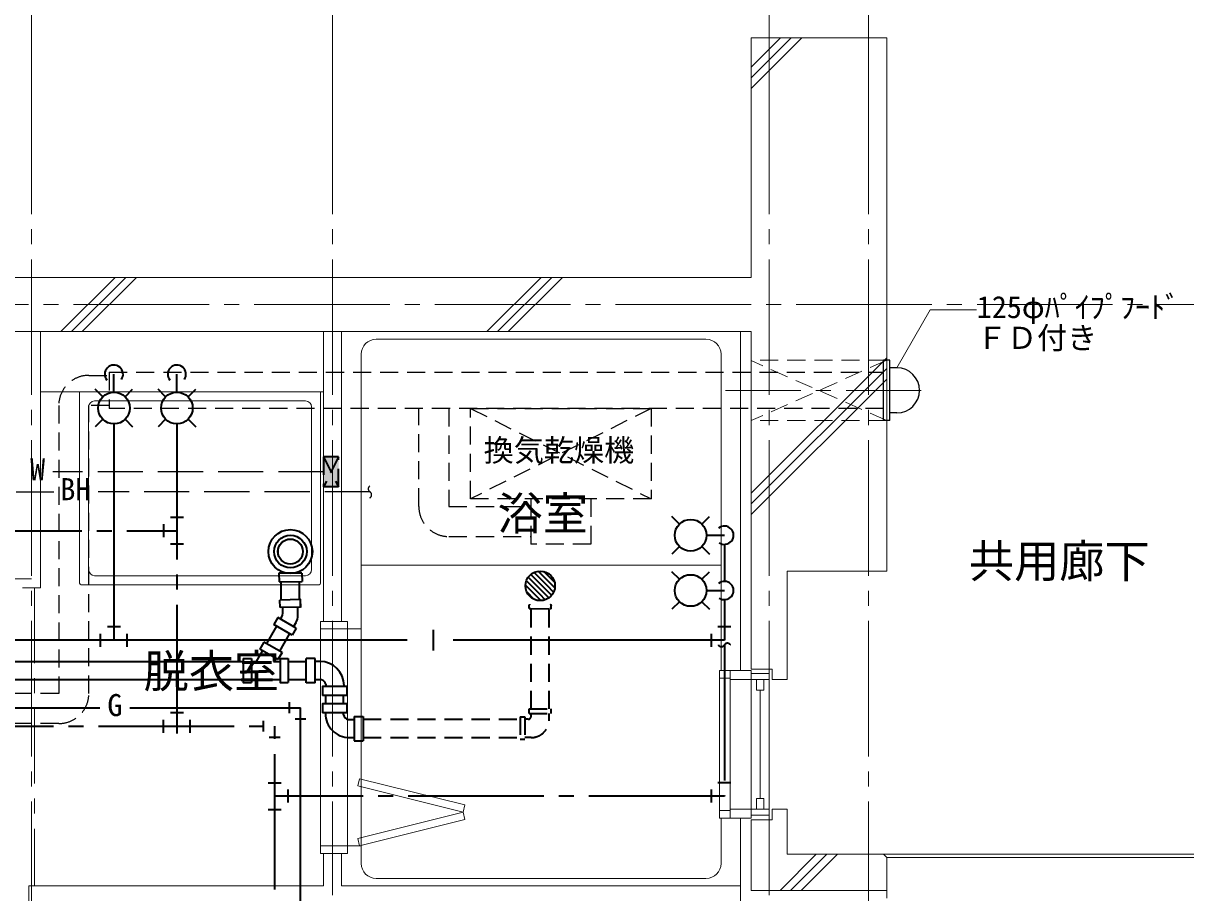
# Model space of a CAD drawing. Units: millimetres at full size, sheet at 1:50; details may follow other scales. Extents: x -9674 to 9699, y -6794 to 6791.
# Drawn here: x 3845 to 7705, y 1917 to 4803 of the extents above; entities that cross this region are included whole.
import ezdxf
from ezdxf.enums import TextEntityAlignment as Align

# ---------------------------------------------------------------- set-up
doc = ezdxf.new("R2010")
doc.units = ezdxf.units.MM
doc.header["$LTSCALE"] = 50
for name, pattern in [('CHAIN1', [8, 5, -1, 1, -1]), ('CHAIN2', [12, 9, -1, 1, -1]), ('DASHED1', [1.8, 1.2, -0.6]), ('DASHED3', [4, 3, -1])]:
    doc.linetypes.add(name, pattern=pattern)
for name, color, linetype, lineweight in [('1-0_芯', 134, 'CHAIN2', 9), ('1-1_躯体', 134, 'Continuous', 9), ('1-2_間仕切', 134, 'Continuous', 9), ('1-3_建具', 134, 'Continuous', 9), ('1-5_設備', 134, 'Continuous', 9), ('1-6_ﾊﾞﾙｺﾆｰ・階段', 134, 'Continuous', 9), ('1-7_その他', 134, 'DASHED1', 9), ('1-8_ハッチ', 134, 'Continuous', 9), ('1-B_寸法', 134, 'Continuous', 9), ('1-D_記号', 134, 'CHAIN1', 9), ('2-0_芯', 3, 'Continuous', 35), ('2-2', 5, 'DASHED3', 25), ('2-3_建具', 4, 'Continuous', 35), ('2-7_その他', 2, 'Continuous', 25), ('2-9_金物', 1, 'CHAIN2', 35), ('2-A_文字', 6, 'Continuous', 35), ('2-C', 2, 'DASHED1', 25)]:
    doc.layers.add(name, color=color, linetype=linetype, lineweight=lineweight)
doc.layers.add('1-A_文字', color=134, linetype='Continuous')
doc.styles.add('ＭＳ ゴシック', font='')
doc.styles.get('ＭＳ ゴシック').set_extended_font_data('MS Gothic')

msp = doc.modelspace()

# ---------------------------------------------------------------- linework, layer by layer
at = {"layer": '1-0_芯'}
for p, q in [((3872.31, 4619.65), (3872.31, 1479.65)), ((4872.31, 4619.65), (4872.31, 1909.65)), ((6322.31, 4619.65), (6322.31, 1909.65)), ((6652.31, 4619.65), (6652.31, -4230.35)), ((-8587.69, 3869.65), (8317.31, 3869.65)), ((2430.81, 2959.65), (3872.31, 2959.65))]:
    msp.add_line(p, q, dxfattribs=at)
at = {"layer": '1-1_躯体'}
for p, q in [((6262.31, 4754.65), (6712.31, 4754.65)), ((6262.31, 4754.65), (6262.31, 3959.65)), ((6712.31, 4754.65), (6712.31, 2984.65)), ((2212.31, 3959.65), (6262.31, 3959.65)), ((2212.31, 3779.65), (6262.31, 3779.65)), ((6262.31, 3779.65), (6262.31, 2659.65)), ((6382.31, 2984.65), (6712.31, 2984.65)), ((6382.31, 2984.65), (6382.31, 2624.65)), ((6332.31, 2659.65), (6262.31, 2659.65)), ((6702.31, 2044.65), (6382.31, 2044.65)), ((6702.31, 2044.65), (6712.31, 2034.65)), ((6712.31, 2034.65), (6712.31, 1899.65)), ((6712.31, 1924.65), (6262.31, 1924.65))]:
    msp.add_line(p, q, dxfattribs=at)
for points in [[(6332.31, 2659.65), (6332.31, 2624.65), (6382.31, 2624.65)], [(6332.31, 2159.65), (6332.31, 2194.65), (6382.31, 2194.65), (6382.31, 2044.65)], [(6332.31, 2159.65), (6262.31, 2159.65), (6262.31, 1924.65)]]:
    msp.add_lwpolyline(points, dxfattribs=at)
at = {"layer": '1-2_間仕切'}
for p, q in [((3902.31, 3779.65), (3902.31, 2929.65)), ((4842.31, 3779.65), (4842.31, 2817.65)), ((4902.31, 3779.65), (4902.31, 2817.65)), ((3842.31, 2929.65), (3902.31, 2929.65)), ((4842.31, 2047.65), (4842.31, 1939.65)), ((4902.31, 2047.65), (4902.31, 1939.65)), ((3863.31, 1509.65), (3863.31, 1939.65)), ((4842.31, 1939.65), (3863.31, 1939.65)), ((6227.31, 1939.65), (4902.31, 1939.65))]:
    msp.add_line(p, q, dxfattribs=at)
at = {"layer": '1-3_建具'}
for p, q in [((4832.31, 2817.65), (4832.31, 2792.65)), ((4832.31, 2817.65), (4922.31, 2817.65)), ((4832.31, 2792.65), (4832.31, 2072.65)), ((4922.31, 2792.65), (4832.31, 2792.65)), ((4922.31, 2817.65), (4922.31, 2792.65)), ((4922.31, 2792.65), (4922.31, 2072.65)), ((6157.31, 2654.65), (6262.31, 2654.65)), ((6157.31, 2654.65), (6157.31, 2629.65)), ((6157.31, 2629.65), (6192.31, 2629.65)), ((6157.31, 2189.65), (6157.31, 2629.65)), ((6192.31, 2654.65), (6192.31, 2624.65)), ((6262.31, 2654.65), (6262.31, 2624.65)), ((6322.31, 2644.65), (6262.31, 2644.65)), ((6322.31, 2644.65), (6322.31, 2609.65)), ((6192.31, 2624.65), (6262.31, 2624.65)), ((6192.31, 2624.65), (6192.31, 2194.65)), ((6262.31, 2609.65), (6262.31, 2209.65)), ((6280.31, 2589.65), (6280.31, 2624.65)), ((6280.31, 2589.65), (6304.31, 2589.65)), ((6292.31, 2589.65), (6292.31, 2229.65)), ((6304.31, 2589.65), (6304.31, 2624.65)), ((6322.31, 2609.65), (6322.31, 2209.65)), ((4956.25, 2271.53), (4962.31, 2295.78)), ((5305.5, 2184.22), (4956.25, 2271.53)), ((5305.5, 2184.22), (5311.56, 2208.47)), ((6280.31, 2229.65), (6304.31, 2229.65)), ((6280.31, 2229.65), (6280.31, 2194.65)), ((6304.31, 2229.65), (6304.31, 2194.65)), ((6322.31, 2174.65), (6322.31, 2209.65)), ((5305.5, 2184.22), (4956.25, 2096.91)), ((5305.5, 2184.22), (5311.56, 2159.97)), ((6157.31, 2164.65), (6262.31, 2164.65)), ((6192.31, 2164.65), (6192.31, 2194.65)), ((6192.31, 2194.65), (6262.31, 2194.65)), ((6262.31, 2164.65), (6262.31, 2194.65)), ((6322.31, 2174.65), (6262.31, 2174.65)), ((4956.25, 2096.91), (4962.31, 2072.65)), ((4832.31, 2072.65), (4832.31, 2047.65)), ((4832.31, 2072.65), (4922.31, 2072.65)), ((4922.31, 2047.65), (4832.31, 2047.65)), ((4922.31, 2072.65), (4922.31, 2047.65))]:
    msp.add_line(p, q, dxfattribs=at)
for points in [[(6262.31, 2609.65), (6262.31, 2624.65), (6322.31, 2624.65)], [(6262.31, 2209.65), (6262.31, 2194.65), (6322.31, 2194.65)], [(6157.31, 2164.65), (6157.31, 2189.65), (6192.31, 2189.65)]]:
    msp.add_lwpolyline(points, dxfattribs=at)
at = {"layer": '1-5_設備'}
for p, q in [((6112.31, 3754.65), (5017.31, 3754.65)), ((4967.31, 2014.65), (4967.31, 3704.65)), ((6162.31, 3704.65), (6162.31, 2654.65)), ((4842.31, 3579.65), (3902.31, 3579.65)), ((4032.31, 2944.65), (4032.31, 3579.65)), ((4832.31, 3579.65), (4832.31, 2944.65)), ((4062.31, 2989.65), (4062.31, 3529.65)), ((4782.31, 3549.65), (4082.31, 3549.65)), ((4802.31, 3529.65), (4802.31, 2989.65)), ((4967.31, 3004.65), (6162.31, 3004.65)), ((4827.31, 2939.65), (4037.31, 2939.65)), ((4782.31, 2969.65), (4082.31, 2969.65)), ((4922.31, 2792.65), (4967.31, 2792.65)), ((4962.31, 2295.78), (5311.56, 2208.47)), ((6162.31, 2164.65), (6162.31, 2014.65)), ((4962.31, 2072.65), (5311.56, 2159.97)), ((4922.31, 2072.65), (4967.31, 2072.65)), ((5017.31, 1964.65), (6112.31, 1964.65))]:
    msp.add_line(p, q, dxfattribs=at)
msp.add_circle((4732.31, 3049.65), 40, dxfattribs=at)
for centre, radius, start, end in [((5017.31, 3704.65), 50, 90, 180), ((6112.31, 3704.65), 50, 0, 90), ((4082.31, 3529.65), 20, 90, 180), ((4782.31, 3529.65), 20, 0, 90), ((4082.31, 2989.65), 20, 180, 270), ((4782.31, 2989.65), 20, 270, 0), ((4037.31, 2944.65), 5, 180, 270), ((4827.31, 2944.65), 5, 270, 0), ((5017.31, 2014.65), 50, 180, 270), ((6112.31, 2014.65), 50, 270, 0)]:
    msp.add_arc(centre, radius, start, end, dxfattribs=at)
at = {"layer": '1-6_ﾊﾞﾙｺﾆｰ・階段'}
for p, q in [((6702.31, 2044.65), (7977.31, 2044.65)), ((6712.31, 2034.65), (7977.31, 2034.65))]:
    msp.add_line(p, q, dxfattribs=at)
at = {"layer": '1-7_その他'}
for p, q in [((6712.31, 3684.65), (6262.31, 3484.28)), ((6712.31, 3684.65), (6262.31, 3684.65)), ((6712.31, 3484.65), (6262.31, 3683.49)), ((6712.31, 3484.65), (6262.31, 3484.65))]:
    msp.add_line(p, q, dxfattribs=at)
at = {"layer": '1-7_その他', "linetype": 'CHAIN1'}
msp.add_line((6827.31, 3584.65), (6162.31, 3584.65), dxfattribs=at)
at = {"layer": '1-8_ハッチ'}
for p, q in [((6262.31, 4586.56), (6430.41, 4754.65)), ((6262.31, 4621.91), (6395.05, 4754.65)), ((6262.31, 4657.27), (6359.7, 4754.65)), ((3970.48, 3779.65), (4150.48, 3959.65)), ((4005.84, 3779.65), (4185.84, 3959.65)), ((4041.19, 3779.65), (4221.19, 3959.65)), ((5384.7, 3779.65), (5564.7, 3959.65)), ((5420.05, 3779.65), (5600.05, 3959.65)), ((5455.41, 3779.65), (5635.41, 3959.65)), ((6227.31, 3779.65), (6227.31, 2654.65)), ((6262.31, 3243.05), (6712.31, 3693.05)), ((6262.31, 3207.7), (6712.31, 3657.7)), ((6262.31, 3172.34), (6712.31, 3622.34)), ((6227.31, 2164.65), (6227.31, 1889.65)), ((6358.12, 1924.65), (6478.12, 2044.65)), ((6393.48, 1924.65), (6513.48, 2044.65)), ((6428.83, 1924.65), (6548.83, 2044.65))]:
    msp.add_line(p, q, dxfattribs=at)
at = {"layer": '1-B_寸法'}
for p, q in [((6652.31, 5619.65), (6652.31, 4619.65)), ((3872.31, 5369.65), (3872.31, 4619.65)), ((4872.31, 5369.65), (4872.31, 4619.65)), ((6322.31, 5369.65), (6322.31, 4619.65))]:
    msp.add_line(p, q, dxfattribs=at)
at = {"layer": '1-D_記号'}
msp.add_line((3882.81, 2929.65), (3882.81, 1939.65), dxfattribs=at)
at = {"layer": '2-0_芯'}
for p, q in [((4693.96, 2978.32), (4694.55, 2949.28)), ((4770.67, 2978.32), (4693.96, 2978.32)), ((4770.67, 2978.32), (4771.23, 2950.66)), ((5609.33, 2947.62), (5573.69, 2983.31)), ((4694.55, 2949.28), (4771.23, 2950.66)), ((4702.06, 2888.74), (4702.06, 2949.41)), ((4762.56, 2889.97), (4762.56, 2950.51)), ((5542.31, 2890.91), (5516.89, 2916.36)), ((4698.08, 2864.15), (4697.57, 2888.65)), ((4698.08, 2864.15), (4697.57, 2888.65)), ((4766.39, 2865.54), (4698.08, 2864.15)), ((4707.23, 2851.96), (4707.23, 2864.34)), ((4757.23, 2838.56), (4757.23, 2865.36)), ((4766.39, 2865.54), (4765.91, 2888.81)), ((4691.07, 2830.57), (4677.57, 2807.19)), ((4751.69, 2795.57), (4691.07, 2830.57)), ((4700.53, 2826.96), (4699.73, 2825.57)), ((4686.23, 2802.19), (4652.74, 2744.19)), ((4738.19, 2772.19), (4677.57, 2807.19)), ((4751.69, 2795.57), (4738.19, 2772.19)), ((4750.53, 2813.56), (4743.03, 2800.57)), ((4643.82, 2749.34), (4630.32, 2725.95)), ((4704.45, 2714.34), (4643.82, 2749.34)), ((4729.53, 2777.19), (4696.04, 2719.19)), ((4639.24, 2720.8), (4618.41, 2684.72)), ((4690.95, 2690.95), (4630.32, 2725.95)), ((4704.45, 2714.34), (4690.95, 2690.95)), ((3100.36, 2684.72), (4575.63, 2684.72)), ((4575.63, 2694.72), (4602.63, 2694.72)), ((4602.63, 2694.72), (4602.63, 2614.72)), ((4602.63, 2684.72), (4618.41, 2684.72)), ((4682.54, 2695.8), (4676.14, 2684.72)), ((4676.14, 2684.72), (4697.83, 2684.72)), ((4697.83, 2694.72), (4724.83, 2694.72)), ((4724.83, 2694.72), (4724.83, 2614.72)), ((4724.83, 2684.72), (4784.65, 2684.72)), ((4814.65, 2694.81), (4784.65, 2694.83)), ((4784.65, 2614.08), (4784.65, 2694.83)), ((4814.65, 2614.06), (4814.65, 2694.81)), ((4830.48, 2684.8), (4814.65, 2684.81)), ((3100.36, 2624.72), (4575.63, 2624.72)), ((4602.63, 2624.72), (4697.83, 2624.72)), ((4724.83, 2624.72), (4784.65, 2624.72)), ((4814.65, 2614.06), (4784.65, 2614.08)), ((4835.92, 2624.04), (4814.65, 2624.06)), ((4849.88, 2609.51), (4849.88, 2602.2)), ((4919.83, 2602.2), (4919.8, 2572.2)), ((4919.8, 2572.2), (4839.06, 2572.2)), ((4848.47, 2572.2), (4848.45, 2544.56)), ((4909.03, 2544.56), (4909.05, 2572.2)), ((4919.8, 2514.56), (4839.06, 2514.56)), ((4909, 2507.25), (4909.01, 2514.56)), ((4919.83, 2544.56), (4919.8, 2514.56)), ((4922.96, 2492.72), (4944.23, 2492.71)), ((4944.23, 2502.71), (4944.23, 2421.95)), ((4944.23, 2502.71), (4974.23, 2502.68)), ((4974.23, 2502.68), (4974.23, 2421.94)), ((4928.4, 2431.96), (4944.23, 2431.95)), ((4944.23, 2421.95), (4974.23, 2421.94))]:
    msp.add_line(p, q, dxfattribs=at)
at = {"layer": '2-0_芯', "linetype": 'DASHED1'}
for p, q in [((5525.32, 2860.85), (5525.43, 2871.85)), ((5525.32, 2860.85), (5531.01, 2860.19)), ((5531.01, 2860.19), (5592.61, 2859.52)), ((5531.3, 2527.3), (5531.56, 2860.6)), ((5591.82, 2527.26), (5591.98, 2859.53)), ((5598.31, 2860.06), (5592.61, 2859.52)), ((5598.31, 2860.06), (5598.43, 2871.06)), ((4910.44, 2602.2), (4910.44, 2604.76)), ((4848.44, 2514.56), (4848.44, 2512)), ((5524.69, 2512.5), (5524.7, 2527.33)), ((5524.69, 2527.3), (5598.69, 2527.25)), ((5531.49, 2502.82), (5531.5, 2512.5)), ((5591.94, 2492.28), (5591.95, 2512.46)), ((4974.23, 2493.22), (5495.76, 2492.81)), ((5495.77, 2500.91), (5510.59, 2500.9)), ((5510.57, 2500.91), (5510.52, 2426.91)), ((5521.49, 2492.83), (5510.56, 2492.84)), ((4974.23, 2432.56), (5495.72, 2432.31)), ((5531.91, 2432.31), (5510.52, 2432.32))]:
    msp.add_line(p, q, dxfattribs=at)
at = {"layer": '2-0_芯'}
for points in [[(5599.36, 2904.55), (5568.09, 2935.85), (5561.86, 2942.09), (5530.6, 2973.39)], [(5606.27, 2915.31), (5585.77, 2935.84), (5561.87, 2959.77), (5541.38, 2980.29)], [(5610.27, 2929), (5603.45, 2935.83), (5561.88, 2977.45), (5555.07, 2984.27)], [(5563.91, 2886.97), (5561.83, 2889.06), (5515.06, 2935.89), (5512.98, 2937.97)], [(5578.65, 2889.9), (5561.84, 2906.74), (5532.74, 2935.88), (5515.93, 2952.71)], [(5590.26, 2895.97), (5561.85, 2924.41), (5550.42, 2935.86), (5522.01, 2964.3)], [(4766.41, 2864.31), (4765.89, 2890.04), (4697.57, 2888.65)], [(4575.63, 2694.72), (4575.63, 2614.72), (4602.63, 2614.72)], [(4697.83, 2694.72), (4697.83, 2614.72), (4724.83, 2614.72)], [(4919.83, 2602.2), (4839.07, 2602.2), (4839.06, 2572.2)], [(4919.83, 2544.56), (4839.07, 2544.56), (4839.06, 2514.56)]]:
    msp.add_lwpolyline(points, dxfattribs=at)
at = {"layer": '2-0_芯', "linetype": 'DASHED1'}
for points in [[(5524.69, 2512.5), (5598.69, 2512.45), (5598.7, 2527.28)], [(5495.77, 2500.91), (5495.72, 2426.91), (5510.54, 2426.9)]]:
    msp.add_lwpolyline(points, dxfattribs=at)
at = {"layer": '2-0_芯'}
for centre, radius in [((4732.31, 3049.65), 72.97), ((4732.31, 3049.65), 54.3), ((4732.31, 3049.65), 41.55), ((5561.86, 2935.86), 49.09)]:
    msp.add_circle(centre, radius, dxfattribs=at)
at = {"layer": '2-0_芯', "linetype": 'DASHED1'}
for centre, radius, start, end in [((5523.47, 2875.34), 4, 299.37871, 359.37871), ((5600.47, 2874.5), 4, 179.37871, 239.37871), ((5521.49, 2502.83), 10, 269.9556, 359.9556), ((5531.94, 2492.31), 60, 269.97203, 359.97203)]:
    msp.add_arc(centre, radius, start, end, dxfattribs=at)
at = {"layer": '2-0_芯'}
for centre, radius, start, end in [((4657.23, 2851.96), 50, 330, 0), ((4707.23, 2838.56), 50, 330, 0), ((4830.44, 2604.8), 80, 359.97203, 89.97203), ((4830.44, 2604.8), 20, 13.61576, 74.10457), ((4928.44, 2511.96), 80, 179.97203, 269.97203), ((4928.44, 2511.96), 20, 193.61576, 254.10457)]:
    msp.add_arc(centre, radius, start, end, dxfattribs=at)
at = {"layer": '2-2', "color": 4, "linetype": 'DASHED1', "lineweight": 35}
for p, q in [((4892.31, 3364.18), (4842.31, 3264.18)), ((4842.31, 3364.18), (4892.31, 3264.18)), ((4892.31, 3264.18), (4892.31, 3364.18)), ((4892.31, 3264.18), (4842.31, 3264.18))]:
    msp.add_line(p, q, dxfattribs=at)
at = {"layer": '2-2'}
for p, q in [((4842.31, 3314.18), (3943.07, 3314.18)), ((3421.61, 3248.04), (3946.73, 3248.04)), ((4996.45, 3248.04), (4093.55, 3248.04))]:
    msp.add_line(p, q, dxfattribs=at)
at = {"layer": '2-2', "color": 4, "linetype": 'DASHED1', "lineweight": 35}
msp.add_lwpolyline([(4892.31, 3364.18), (4842.31, 3364.18), (4842.31, 3264.18)], dxfattribs=at)
at = {"layer": '2-2'}
for centre, start, end in [((5002.52, 3258.04), 121.23674, 238.76326), ((4990.39, 3238.04), 301.23674, 58.76326)]:
    msp.add_arc(centre, 11.7, start, end, dxfattribs=at)
at = {"layer": '2-2', "color": 150}
msp.add_solid([(4892.31, 3364.18), (4892.31, 3264.18), (4842.31, 3364.18), (4842.31, 3264.18)], dxfattribs=at)
at = {"layer": '2-3_建具'}
for p, q in [((4729.16, 2513.42), (4729.16, 2549.42)), ((1379.51, 2531.42), (4099.52, 2531.42)), ((4199.52, 2531.42), (4766.07, 2531.42)), ((4766.07, 858.85), (4766.07, 2531.42)), ((4748.07, 2494.51), (4784.07, 2494.51))]:
    msp.add_line(p, q, dxfattribs=at)
at = {"layer": '2-7_その他', "color": 7, "lineweight": 9}
for p in [(6745.61, 3659.78), (7010.94, 3851.56)]:
    msp.add_line(p, (6856.34, 3851.56), dxfattribs=at)
at = {"layer": '2-7_その他'}
for p, q in [((6722.31, 3684.65), (6702.31, 3684.65)), ((6702.31, 3484.91), (6702.31, 3684.65)), ((6722.31, 3484.65), (6722.31, 3684.65)), ((6722.31, 3509.78), (6722.31, 3659.78)), ((6746.31, 3659.78), (6722.31, 3659.78)), ((6722.31, 3484.65), (6702.31, 3484.65)), ((6746.31, 3509.78), (6722.31, 3509.78))]:
    msp.add_line(p, q, dxfattribs=at)
msp.add_arc((6746.31, 3584.78), 75, 270, 90, dxfattribs=at)
at = {"layer": '2-9_金物', "linetype": 'Continuous'}
for p, q in [((4355.21, 3578.5), (4355.21, 3638.34)), ((4318.05, 3563.11), (4292.83, 3588.33)), ((4392.7, 3563.11), (4417.91, 3588.33)), ((4318.05, 3488.79), (4292.83, 3463.57)), ((4392.7, 3488.79), (4417.91, 3463.57)), ((6024, 2957.6), (5998.78, 2982.82)), ((6098.32, 2957.6), (6123.54, 2982.82)), ((6113.71, 2920.44), (6173.55, 2920.44)), ((6024, 2883.28), (5998.78, 2858.06)), ((6098.32, 2883.28), (6123.54, 2858.06))]:
    msp.add_line(p, q, dxfattribs=at)
at = {"layer": '2-9_金物'}
for p, q in [((4355.21, 3473.4), (4355.21, 2445.7)), ((4310.92, 3140.47), (4310.92, 3097.27)), ((4376.81, 3163.17), (4333.61, 3163.17)), ((4376.81, 3074.58), (4333.61, 3074.58)), ((6173.55, 2739.64), (6173.55, 2238)), ((4376.81, 2514.31), (4333.61, 2514.31)), ((4310.92, 2448.42), (4310.92, 2491.62)), ((4399.51, 2448.42), (4399.51, 2491.62)), ((4643.43, 2452.02), (4643.43, 2488.02)), ((-104.58, 2470.02), (4680.34, 2470.02)), ((4662.34, 2433.1), (4698.34, 2433.1)), ((4680.34, -472.35), (4680.34, 2470.02)), ((4658.74, 2282.29), (4701.94, 2282.29)), ((6195.15, 2282.29), (6151.95, 2282.29)), ((4724.64, 2216.4), (4724.64, 2259.6)), ((6129.25, 2259.6), (6129.25, 2216.4)), ((6173.55, 2238), (4680.34, 2238)), ((4658.74, 2193.7), (4701.94, 2193.7))]:
    msp.add_line(p, q, dxfattribs=at)
msp.add_lwpolyline([(2702.94, 3719.26), (3589.53, 3719.26), (3589.53, 3118.87), (4355.21, 3118.87)], dxfattribs=at)
at = {"layer": '2-9_金物', "linetype": 'Continuous'}
for centre in [(4355.21, 3525.95), (6061.16, 2920.44)]:
    msp.add_circle(centre, 52.55, dxfattribs=at)
for centre, start, end in [((4355.21, 3638.34), 325.151, 219.51), ((6173.55, 2920.44), 235.151, 129.51)]:
    msp.add_arc(centre, 30.34, start, end, dxfattribs=at)
at = {"layer": '2-9_金物'}
for centre, start, end in [((6183.55, 2733.57), 31.23674, 148.76326), ((6163.55, 2745.7), 211.23674, 328.76326)]:
    msp.add_arc(centre, 11.7, start, end, dxfattribs=at)
at = {"layer": '2-A_文字'}
for p, q in [((4146.14, 3578.5), (4146.14, 3638.34)), ((4108.99, 3563.11), (4083.77, 3588.33)), ((4183.3, 3563.11), (4208.52, 3588.33)), ((4108.99, 3488.79), (4083.77, 3463.57)), ((4183.3, 3488.79), (4208.52, 3463.57)), ((4146.14, 3473.4), (4146.14, 2755.2)), ((6024, 3141.06), (5998.78, 3166.28)), ((6098.32, 3141.06), (6123.54, 3166.28)), ((6113.71, 3103.91), (6173.55, 3103.91)), ((6024, 3066.75), (5998.78, 3041.53)), ((6098.32, 3066.75), (6123.54, 3041.53)), ((6173.55, 3073.57), (6173.55, 2950.78)), ((6173.55, 2890.1), (6173.55, 2755.2)), ((4167.74, 2799.5), (4124.54, 2799.5)), ((5207.85, 2720.79), (5207.85, 2789.62)), ((6195.15, 2799.5), (6151.95, 2799.5)), ((4101.85, 2733.6), (4101.85, 2776.8)), ((4190.44, 2733.6), (4190.44, 2776.8)), ((6173.55, 2755.2), (5272.36, 2755.2)), ((6129.25, 2776.8), (6129.25, 2733.6))]:
    msp.add_line(p, q, dxfattribs=at)
msp.add_lwpolyline([(5119.95, 2755.2), (3510.77, 2755.2), (3510.77, 1760.63)], dxfattribs=at)
for centre in [(4146.14, 3525.95), (6061.16, 3103.91)]:
    msp.add_circle(centre, 52.55, dxfattribs=at)
for centre, start, end in [((4146.14, 3638.34), 325.151, 219.51), ((6173.55, 3103.91), 235.151, 129.51)]:
    msp.add_arc(centre, 30.34, start, end, dxfattribs=at)
at = {"layer": '2-C'}
for p, q in [((4062.99, 3634.65), (4130.37, 3634.65)), ((4130.37, 3644.65), (4130.37, 3524.65)), ((4130.37, 3644.65), (6702.31, 3644.65)), ((3962.99, 3534.65), (3962.99, 2578.72)), ((4062.99, 2578.72), (4062.99, 3534.65)), ((4130.37, 3534.65), (4062.99, 3534.65)), ((6702.31, 3524.65), (4130.37, 3524.65)), ((5158.58, 3199.65), (5158.58, 3524.65)), ((5258.58, 3524.65), (5258.58, 3199.65)), ((5330.42, 3524.65), (5930.42, 3224.65)), ((5930.42, 3524.65), (5330.42, 3224.65)), ((5330.42, 3524.65), (5930.42, 3524.65)), ((5330.42, 3224.65), (5330.42, 3524.65)), ((5530.42, 3224.65), (5530.42, 3074.65)), ((5258.58, 3199.65), (5530.42, 3199.65)), ((5258.58, 3099.65), (5530.42, 3099.65)), ((3962.99, 2578.72), (3402.44, 2578.72)), ((3962.99, 2478.72), (3402.44, 2478.72))]:
    msp.add_line(p, q, dxfattribs=at)
for points in [[(5930.42, 3524.65), (5930.42, 3224.65), (5330.42, 3224.65)], [(5730.42, 3224.65), (5730.42, 3074.65), (5530.42, 3074.65)]]:
    msp.add_lwpolyline(points, dxfattribs=at)
for centre, start, end in [((4062.99, 3534.65), 90, 180), ((5258.58, 3199.65), 180, 270), ((3962.99, 2578.72), 270, 0)]:
    msp.add_arc(centre, 100, start, end, dxfattribs=at)

# ---------------------------------------------------------------- texts
at = {"layer": '1-A_文字', "style": 'ＭＳ ゴシック'}
for s, p in [('浴室', (5420.06, 3088.38)), ('共用廊下', (6985.43, 2930.27)), ('脱衣室', (4245.15, 2564.5))]:
    msp.add_text(s, height=110, dxfattribs=at).set_placement(p, align=Align.BOTTOM_LEFT)
at = {"layer": '2-2', "color": 7, "style": 'ＭＳ ゴシック'}
for s, p in [('換気乾燥機', (5374.02, 3327.17)), ('W', (3868.07, 3264.18)), ('BH', (3968.55, 3198.04))]:
    msp.add_text(s, height=73.31, dxfattribs=at).set_placement(p, align=Align.BOTTOM_LEFT)
at = {"layer": '2-3_建具', "color": 7, "style": 'ＭＳ ゴシック'}
msp.add_text('G', height=73.31, dxfattribs=at).set_placement((4124.52, 2481.42), align=Align.BOTTOM_LEFT)
at = {"layer": '2-7_その他', "color": 7, "style": 'ＭＳ ゴシック'}
for s, p in [('125φﾊﾟｲﾌﾟﾌｰﾄﾞ', (7011.56, 3802.62)), ('ＦＤ付き', (7011.56, 3700.5))]:
    msp.add_text(s, height=73.31, dxfattribs=at).set_placement(p, align=Align.BOTTOM_LEFT)

doc.saveas('drawing.dxf')
